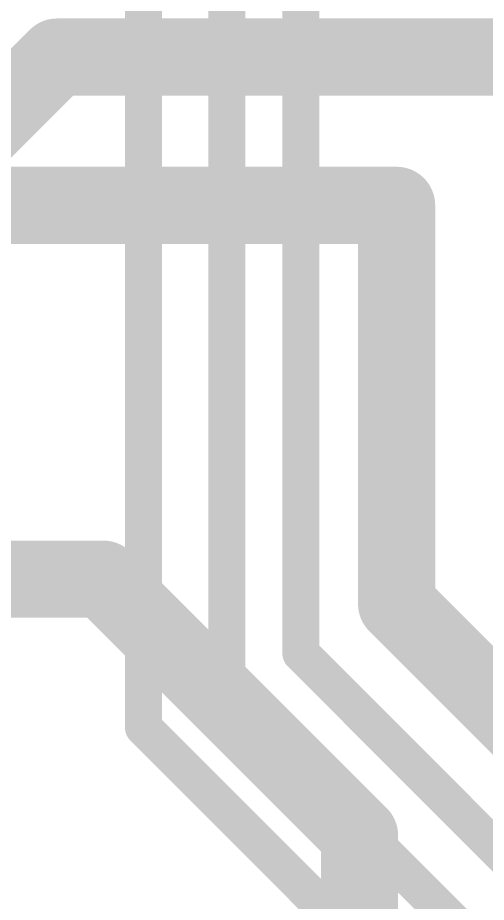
# Model space of a CAD drawing. Header units: millimetres. Extents: x 0.85 to 4.91, y 0.77 to 5.15.
# Drawn here: x 4.0642 to 4.2161, y 3.4474 to 3.7338 of the extents above; entities that cross this region are included whole.
import ezdxf

# ---------------------------------------------------------------- set-up
doc = ezdxf.new("R2010")
doc.units = ezdxf.units.MM
doc.header["$MEASUREMENT"] = 0
for name, color, linetype in [('BottomLayer', 5, 'Continuous'), ('MultiLayer', 9, 'Continuous'), ('TopLayer', 1, 'Continuous'), ('ViaHoleLayer', 16, 'Continuous')]:
    doc.layers.add(name, color=color, linetype=linetype)

msp = doc.modelspace()

# ---------------------------------------------------------------- linework, layer by layer
at = {"layer": 'BottomLayer', "const_width": 0.025}
for points in [[(4.034, 3.678), (4.077, 3.721)], [(4.077, 3.721), (4.259, 3.721)], [(4.078, 3.673), (4.187, 3.673)], [(4.034, 3.552), (4.092, 3.552)], [(4.092, 3.552), (4.175, 3.469)], [(4.175, 3.3), (4.175, 3.469)]]:
    msp.add_lwpolyline(points, dxfattribs=at)
at = {"layer": 'BottomLayer'}
for points, const_width in [([(4.07075, 3.721, 1), (4.08325, 3.721, 1)], 0.0125), ([(4.07075, 3.721, 1), (4.08325, 3.721, 1)], 0.0125), ([(4.07175, 3.673, 1), (4.08425, 3.673, 1)], 0.0125), ([(4.18075, 3.673, 1), (4.19325, 3.673, 1)], 0.0125), ([(4.07209, 3.673, 1), (4.08391, 3.673, 1)], 0.01181), ([(4.18109, 3.673, 1), (4.19291, 3.673, 1)], 0.01181), ([(4.08575, 3.552, 1), (4.09825, 3.552, 1)], 0.0125), ([(4.08575, 3.552, 1), (4.09825, 3.552, 1)], 0.0125), ([(4.16875, 3.469, 1), (4.18125, 3.469, 1)], 0.0125), ([(4.16875, 3.469, 1), (4.18125, 3.469, 1)], 0.0125)]:
    msp.add_lwpolyline(points, format="xyb", close=True, dxfattribs=dict(at, const_width=const_width))
at = {"layer": 'MultiLayer', "const_width": 0.01181}
for points in [[(4.07209, 3.673, 1), (4.08391, 3.673, 1)], [(4.18109, 3.673, 1), (4.19291, 3.673, 1)]]:
    msp.add_lwpolyline(points, format="xyb", close=True, dxfattribs=at)
at = {"layer": 'TopLayer'}
for points, const_width in [([(4.156, 3.528), (4.156, 4.03031)], 0.012), ([(4.132, 3.5145), (4.132, 4.02)], 0.012), ([(4.105, 3.504), (4.105, 4.014)], 0.012), ([(3.624, 3.673), (4.078, 3.673)], 0.025), ([(4.187, 3.544), (4.187, 3.673)], 0.025), ([(4.187, 3.544), (4.431, 3.3)], 0.025), ([(4.156, 3.528), (4.314, 3.37)], 0.012), ([(4.132, 3.5145), (4.314, 3.3325)], 0.012), ([(4.105, 3.504), (4.314, 3.295)], 0.012)]:
    msp.add_lwpolyline(points, dxfattribs=dict(at, const_width=const_width))
for points, const_width in [([(4.07175, 3.673, 1), (4.08425, 3.673, 1)], 0.0125), ([(4.18075, 3.673, 1), (4.19325, 3.673, 1)], 0.0125), ([(4.07209, 3.673, 1), (4.08391, 3.673, 1)], 0.01181), ([(4.18109, 3.673, 1), (4.19291, 3.673, 1)], 0.01181), ([(4.18075, 3.544, 1), (4.19325, 3.544, 1)], 0.0125), ([(4.18075, 3.544, 1), (4.19325, 3.544, 1)], 0.0125), ([(4.153, 3.528, 1), (4.159, 3.528, 1)], 0.006), ([(4.153, 3.528, 1), (4.159, 3.528, 1)], 0.006), ([(4.129, 3.5145, 1), (4.135, 3.5145, 1)], 0.006), ([(4.129, 3.5145, 1), (4.135, 3.5145, 1)], 0.006), ([(4.102, 3.504, 1), (4.108, 3.504, 1)], 0.006), ([(4.102, 3.504, 1), (4.108, 3.504, 1)], 0.006)]:
    msp.add_lwpolyline(points, format="xyb", close=True, dxfattribs=dict(at, const_width=const_width))
at = {"layer": 'ViaHoleLayer', "const_width": 0.00591}
for points in [[(4.07505, 3.673, 1), (4.08095, 3.673, 1)], [(4.18405, 3.673, 1), (4.18995, 3.673, 1)]]:
    msp.add_lwpolyline(points, format="xyb", close=True, dxfattribs=at)

doc.saveas('drawing.dxf')
